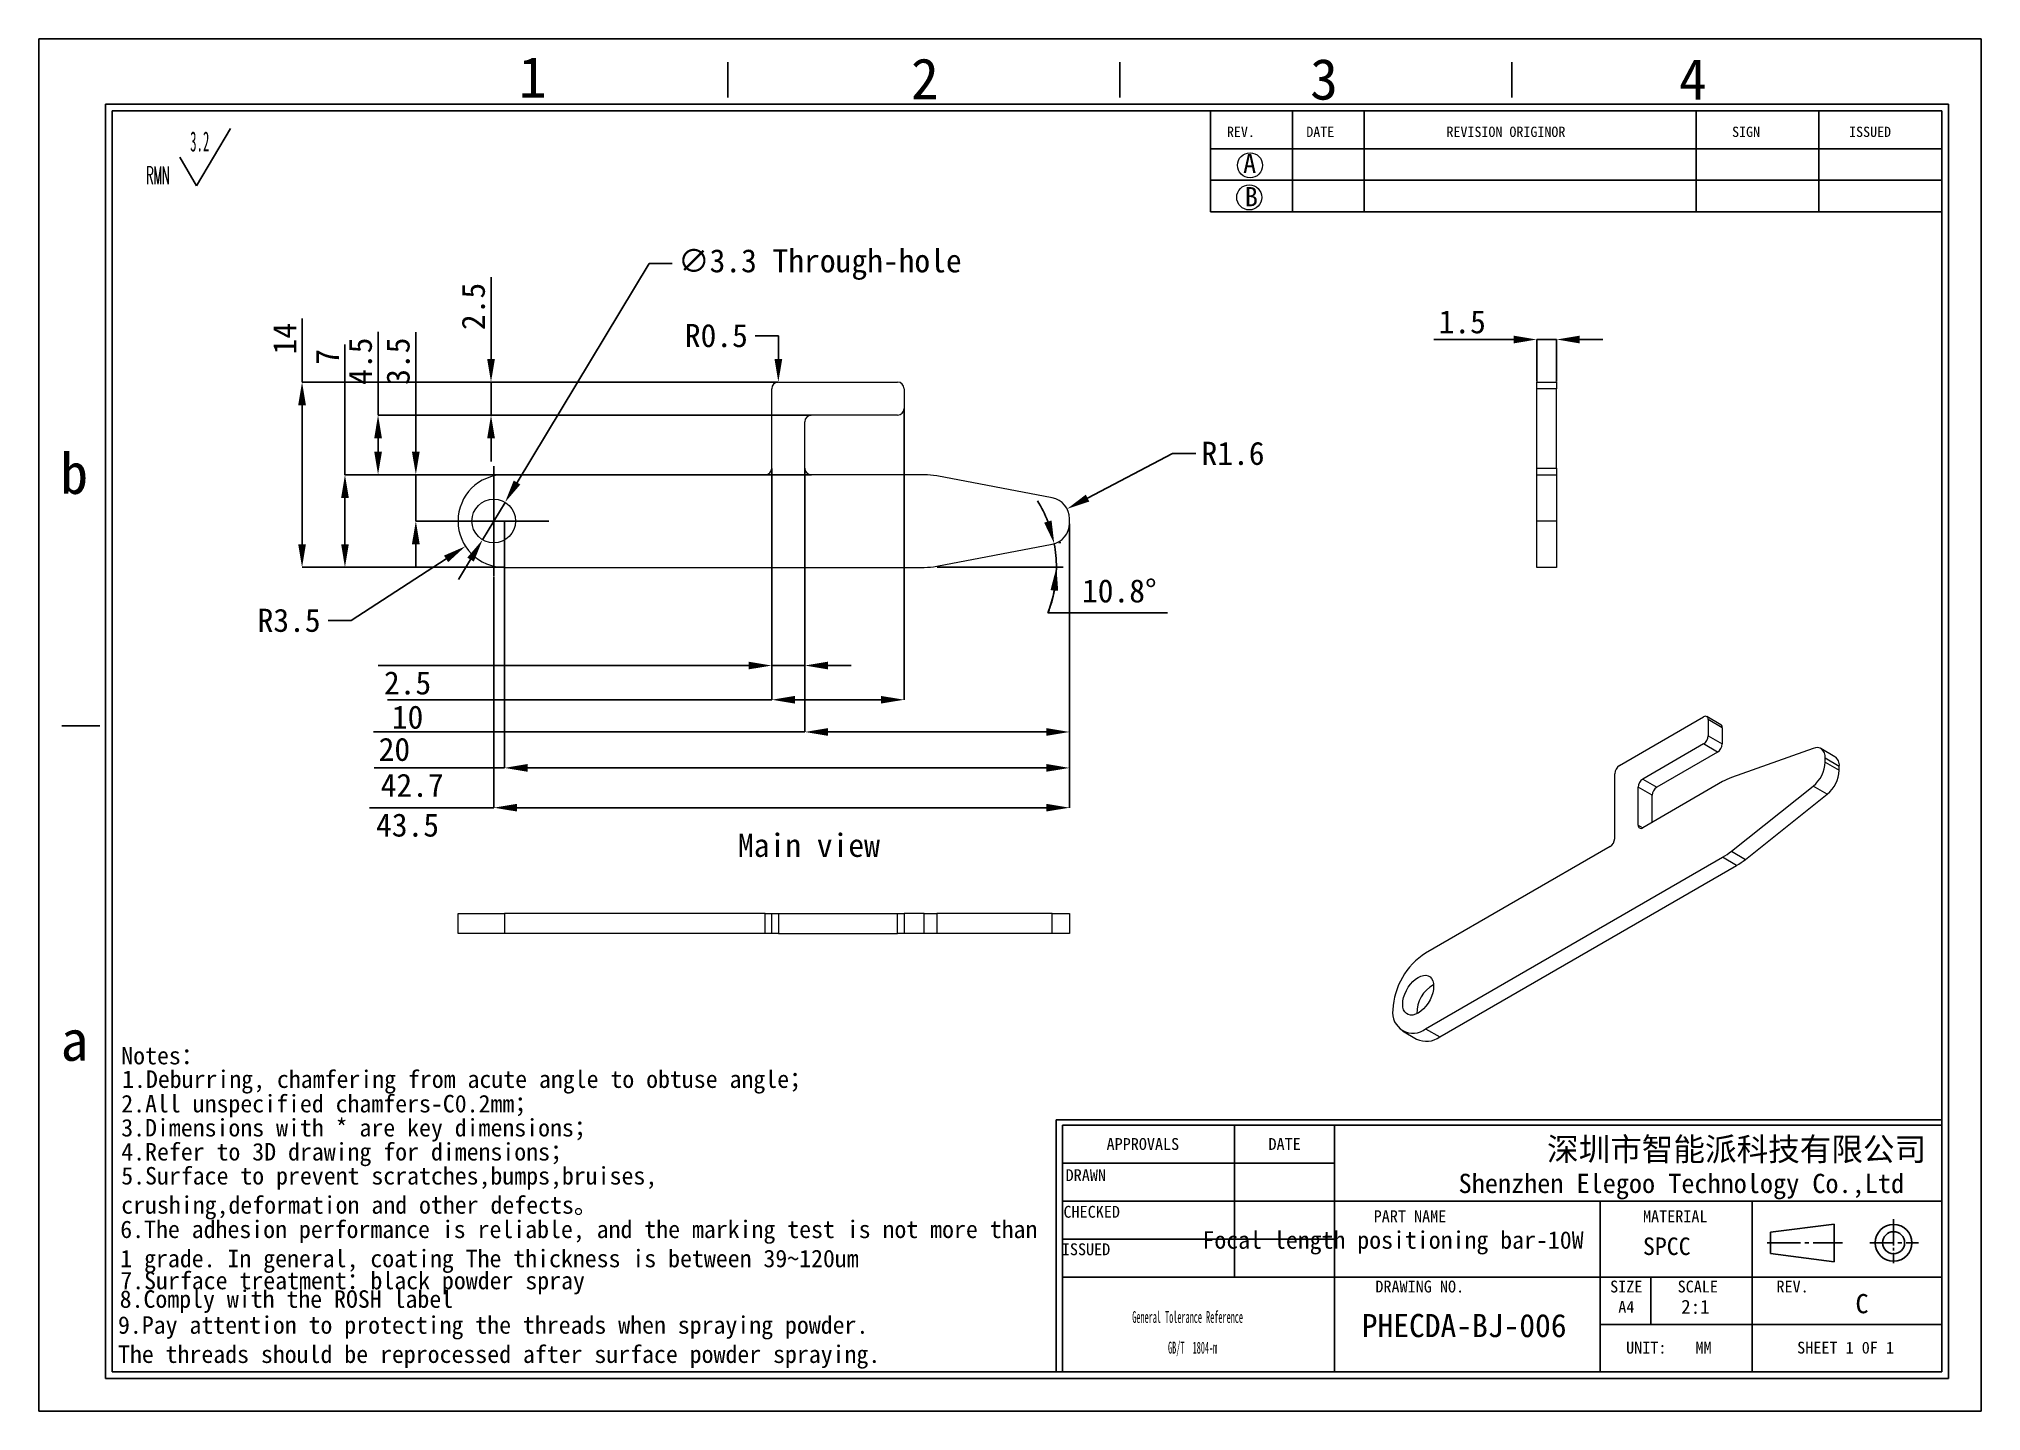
# Model space of a CAD drawing. Header units: millimetres. Extents: x 2 to 295, y 1 to 209.
import ezdxf

# ---------------------------------------------------------------- set-up
doc = ezdxf.new("R2010")
doc.units = ezdxf.units.MM
doc.header["$PDSIZE"] = -1
doc.layers.add('SLD-0', color=179, linetype='Continuous')
doc.layers.add('蓝色线', color=5, linetype='Continuous', lineweight=15)
doc.styles.add('C', font='simfang.ttf')
doc.styles.add('Q', font='simfang.ttf')
doc.styles.add('SLDTEXTSTYLE1', font='TXT', dxfattribs={"width": 0.469, "bigfont": 'bigfont'})
doc.styles.add('SLDTEXTSTYLE2', font='TXT', dxfattribs={"width": 0.469})
doc.styles.add('SLDTEXTSTYLE8', font='TXT', dxfattribs={"width": 0.484})
doc.dimstyles.new('ISO-25', dxfattribs={"dimtxt": 2.5, "dimasz": 2.5, "dimexe": 1.25, "dimexo": 0.625, "dimtad": 1, "dimtxsty": 'Standard', "dimcen": 2.5, "dimadec": 0, "dimazin": 0, "dimtfac": 1, "dimtmove": 0, "dimatfit": 3, "dimfxl": 1, "dimarcsym": 0})
doc.dimstyles.new('SLDDIMSTYLE0', dxfattribs={"dimtxt": 3.5, "dimasz": 3.5, "dimexe": 0, "dimexo": 0.0625, "dimgap": 0.875, "dimtad": 2, "dimlfac": 0.5, "dimrnd": 1e-09, "dimzin": 12, "dimdsep": 46, "dimtxsty": 'SLDTEXTSTYLE2', "dimsah": 1, "dimcen": 0.09, "dimadec": 0, "dimazin": 3, "dimtfac": 1, "dimtofl": 0, "dimtmove": 0, "dimatfit": 3, "dimfxl": 1, "dimfrac": 2, "dimtolj": 1, "dimtzin": 12, "dimarcsym": 0})
doc.dimstyles.new('SLDDIMSTYLE1', dxfattribs={"dimtxt": 3.5, "dimasz": 3.5, "dimexe": 0, "dimexo": 0.0625, "dimgap": 0.875, "dimtad": 2, "dimlfac": 0.5, "dimrnd": 1e-09, "dimzin": 12, "dimdsep": 46, "dimtxsty": 'SLDTEXTSTYLE2', "dimsah": 1, "dimcen": 0.09, "dimadec": 0, "dimazin": 3, "dimtfac": 1, "dimtmove": 0, "dimatfit": 0, "dimfxl": 1, "dimfrac": 2, "dimtolj": 1, "dimtzin": 12, "dimarcsym": 0})
doc.dimstyles.new('SLDDIMSTYLE2', dxfattribs={"dimtxt": 3.5, "dimasz": 3.5, "dimexe": 0, "dimexo": 0.0625, "dimgap": 0.875, "dimtad": 0, "dimtih": 1, "dimtoh": 1, "dimlfac": 0.5, "dimrnd": 1e-09, "dimdsep": 46, "dimtxsty": 'SLDTEXTSTYLE2', "dimsah": 1, "dimcen": 0, "dimadec": 0, "dimazin": 2, "dimtfac": 1, "dimtofl": 0, "dimtmove": 0, "dimatfit": 3, "dimfxl": 1, "dimfrac": 2, "dimtolj": 1, "dimtzin": 12, "dimarcsym": 0})
doc.dimstyles.new('SLDDIMSTYLE3', dxfattribs={"dimtxt": 3.5, "dimasz": 3.5, "dimexe": 0, "dimexo": 0.0625, "dimgap": 0.875, "dimtad": 0, "dimtih": 1, "dimtoh": 1, "dimlfac": 0.5, "dimrnd": 1e-09, "dimzin": 12, "dimdsep": 46, "dimtxsty": 'SLDTEXTSTYLE2', "dimsah": 1, "dimcen": 0, "dimadec": 0, "dimazin": 3, "dimtfac": 1, "dimtmove": 0, "dimatfit": 3, "dimfxl": 1, "dimfrac": 2, "dimtolj": 1, "dimtzin": 12, "dimarcsym": 0})
doc.dimstyles.new('SLDDIMSTYLE5', dxfattribs={"dimtxt": 3.5, "dimasz": 3.5, "dimexe": 0, "dimexo": 0.0625, "dimgap": 0.875, "dimtad": 0, "dimtih": 1, "dimtoh": 1, "dimlfac": 0.5, "dimrnd": 1e-09, "dimzin": 12, "dimdsep": 46, "dimtxsty": 'SLDTEXTSTYLE2', "dimsah": 1, "dimcen": 0, "dimadec": 0, "dimazin": 3, "dimtfac": 1, "dimtofl": 0, "dimtmove": 0, "dimatfit": 3, "dimfxl": 1, "dimfrac": 2, "dimtolj": 1, "dimtzin": 12, "dimarcsym": 0})

# ---------------------------------------------------------------- blocks, each defined once
blk = doc.blocks.new('SW_NOTE_0')
at = {"color": 0, "attachment_point": 1, "style": 'Q'}
for s, insert, char_height, width in [('6.The adhesion performance is reliable, and the marking test is not more than 1 grade. In general, coating The thickness is between 39~120um', (3.04, 0.2), 2.64583, 140.8152), ('9.Pay attention to protecting the threads when spraying powder. \\PThe threads should be reprocessed after surface powder spraying.', (2.7, -14.26), 2.6458, 248.9604)]:
    blk.add_mtext(s, dxfattribs=dict(at, insert=insert, char_height=char_height, width=width))
at = {"layer": 'SLD-0', "color": 0, "attachment_point": 1, "style": 'C'}
for s, insert, char_height in [('Notes：', (3.19, 26.45), 2.646), ('1.Deburring, chamfering from acute angle to obtuse angle；', (3.32, 22.89), 2.6458), ('2.All unspecified chamfers-C0.2mm；', (3.19, 19.19), 2.6458), ('3.{\\fSimSun|b0|i0|c134|p2;Dimensions with * are key dimensions}；', (3.19, 15.55), 2.6458), ('4.Refer to 3D drawing for dimensions；', (3.19, 11.92), 2.6458), ('5.Surface to prevent scratches,bumps,bruises,\\Pcrushing,deformation and other defects。', (3.19, 8.29), 2.6458), ('7.Surface treatment：black powder spray', (3.05, -7.54), 2.6458), ('8.Comply with the ROSH label', (2.95, -10.34), 2.6458)]:
    blk.add_mtext(s, dxfattribs=dict(at, insert=insert, char_height=char_height))
blk = doc.blocks.new('SW_NOTE_1')
at = {"layer": 'SLD-0', "color": 0}
for q in [(12.74, 9.16), (5.08, 4.83)]:
    blk.add_line((7.63, 0.49), q, dxfattribs=at)
at = {"layer": 'SLD-0', "color": 0, "attachment_point": 1}
for s, insert, char_height, style in [('3.2', (6.66, 8.73), 3.032, 'SLDTEXTSTYLE2'), ('{\\Ftxt,bigfont|c134;RMN}', (0, 3.41), 2.6458, 'SLDTEXTSTYLE1')]:
    blk.add_mtext(s, dxfattribs=dict(at, insert=insert, char_height=char_height, style=style))
blk = doc.blocks.new('SW_NOTE_2')
at = {"layer": 'SLD-0', "color": 0, "char_height": 1.7927, "attachment_point": 2, "style": 'SLDTEXTSTYLE8'}
for s, insert in [('General Tolerance Reference', (12.75, 2.31)), ('GB/T  1804-m', (13.51, -2.32))]:
    blk.add_mtext(s, dxfattribs=dict(at, insert=insert))
blk = doc.blocks.new('_D')
at = {"layer": 'Defpoints', "color": 0}
for p in [(113.34, 156.81), (41.37, 128.81), (71.94, 128.81)]:
    blk.add_point(p, dxfattribs=at)
at = {"layer": 'SLD-0', "color": 0, "lineweight": -2}
for p, q in [((41.37, 156.81), (41.37, 166.42)), ((113.28, 156.81), (41.37, 156.81)), ((41.37, 132.31), (41.37, 153.31)), ((71.88, 128.81), (41.37, 128.81))]:
    blk.add_line(p, q, dxfattribs=at)
at = {"layer": 'SLD-0', "color": 0}
for points in [[(40.78, 153.31), (41.95, 153.31), (41.37, 156.81)], [(40.78, 132.31), (41.95, 132.31), (41.37, 128.81)]]:
    blk.add_solid(points, dxfattribs=at)
at = {"layer": 'SLD-0', "color": 0, "insert": (36.99, 163.36), "char_height": 3.5, "attachment_point": 2, "rotation": 90, "style": 'Q'}
blk.add_mtext('\\A1;14', dxfattribs=at)
blk = doc.blocks.new('_D_1')
at = {"layer": 'Defpoints', "color": 0}
for p in [(113.34, 156.81), (69.92, 151.81), (118.34, 151.81)]:
    blk.add_point(p, dxfattribs=at)
at = {"layer": 'SLD-0', "color": 0, "lineweight": -2}
for p, q in [((69.92, 160.31), (69.92, 172.66)), ((113.28, 156.81), (69.92, 156.81)), ((69.92, 151.81), (69.92, 156.81)), ((118.28, 151.81), (69.92, 151.81)), ((69.92, 148.31), (69.92, 144.81))]:
    blk.add_line(p, q, dxfattribs=at)
at = {"layer": 'SLD-0', "color": 0}
for points in [[(69.34, 160.31), (70.51, 160.31), (69.92, 156.81)], [(69.34, 148.31), (70.51, 148.31), (69.92, 151.81)]]:
    blk.add_solid(points, dxfattribs=at)
at = {"layer": 'SLD-0', "color": 0, "insert": (65.49, 168.23), "char_height": 3.5, "attachment_point": 2, "rotation": 90, "style": 'Q'}
blk.add_mtext('\\A1;2.5', dxfattribs=at)
blk = doc.blocks.new('_D_2')
at = {"layer": 'Defpoints', "color": 0}
for p in [(71.94, 142.81), (47.85, 128.81), (71.94, 128.81)]:
    blk.add_point(p, dxfattribs=at)
at = {"layer": 'SLD-0', "color": 0, "lineweight": -2}
for p, q in [((47.85, 142.81), (47.85, 162.46)), ((71.88, 142.81), (47.85, 142.81)), ((47.85, 132.31), (47.85, 139.31)), ((71.88, 128.81), (47.85, 128.81))]:
    blk.add_line(p, q, dxfattribs=at)
at = {"layer": 'SLD-0', "color": 0}
for points in [[(47.27, 139.31), (48.43, 139.31), (47.85, 142.81)], [(47.27, 132.31), (48.43, 132.31), (47.85, 128.81)]]:
    blk.add_solid(points, dxfattribs=at)
at = {"layer": 'SLD-0', "color": 0, "insert": (43.44, 160.62), "char_height": 3.5, "attachment_point": 2, "rotation": 90, "style": 'Q'}
blk.add_mtext('\\A1;7', dxfattribs=at)
blk = doc.blocks.new('_D_3')
at = {"layer": 'Defpoints', "color": 0}
for p in [(58.56, 142.81), (71.94, 142.81), (62.04, 135.81)]:
    blk.add_point(p, dxfattribs=at)
at = {"layer": 'SLD-0', "color": 0, "lineweight": -2}
for p, q in [((58.56, 146.31), (58.56, 164.36)), ((71.88, 142.81), (58.56, 142.81)), ((58.56, 135.81), (58.56, 142.81)), ((61.98, 135.81), (58.56, 135.81)), ((58.56, 132.31), (58.56, 128.81))]:
    blk.add_line(p, q, dxfattribs=at)
at = {"layer": 'SLD-0', "color": 0}
for points in [[(57.97, 146.31), (59.14, 146.31), (58.56, 142.81)], [(57.97, 132.31), (59.14, 132.31), (58.56, 135.81)]]:
    blk.add_solid(points, dxfattribs=at)
at = {"layer": 'SLD-0', "color": 0, "insert": (54.12, 159.96), "char_height": 3.5, "attachment_point": 2, "rotation": 90, "style": 'Q'}
blk.add_mtext('\\A1;3.5', dxfattribs=at)
blk = doc.blocks.new('_D_4')
at = {"layer": 'Defpoints', "color": 0}
for p in [(112.34, 143.81), (117.34, 143.81), (117.34, 113.97)]:
    blk.add_point(p, dxfattribs=at)
at = {"layer": 'SLD-0', "color": 0, "lineweight": -2}
for p, q in [((112.34, 143.74), (112.34, 113.97)), ((117.34, 143.74), (117.34, 113.97)), ((108.84, 113.97), (52.89, 113.97)), ((117.34, 113.97), (112.34, 113.97)), ((120.84, 113.97), (124.34, 113.97))]:
    blk.add_line(p, q, dxfattribs=at)
at = {"layer": 'SLD-0', "color": 0}
for points in [[(108.84, 114.55), (108.84, 113.39), (112.34, 113.97)], [(120.84, 114.55), (120.84, 113.39), (117.34, 113.97)]]:
    blk.add_solid(points, dxfattribs=at)
at = {"layer": 'SLD-0', "color": 0, "insert": (57.31, 113.1), "char_height": 3.5, "attachment_point": 2, "style": 'Q'}
blk.add_mtext('\\A1;2.5', dxfattribs=at)
blk = doc.blocks.new('_D_5')
at = {"layer": 'Defpoints', "color": 0}
for p in [(113.34, 156.81), (113.34, 155.81)]:
    blk.add_point(p, dxfattribs=at)
at = {"layer": 'SLD-0', "color": 0, "lineweight": -2}
for p, q in [((109.85, 163.81), (113.35, 163.81)), ((113.35, 163.81), (113.34, 160.31))]:
    blk.add_line(p, q, dxfattribs=at)
at = {"layer": 'SLD-0', "color": 0}
blk.add_solid([(112.76, 160.31), (113.93, 160.31), (113.34, 156.81)], dxfattribs=at)
at = {"layer": 'SLD-0', "color": 0, "insert": (99.21, 165.59), "char_height": 3.5, "attachment_point": 1, "style": 'Q'}
blk.add_mtext('\\A1;R0.5', dxfattribs=at)
blk = doc.blocks.new('_D_6')
at = {"layer": 'Defpoints', "color": 0}
for p in [(118.34, 151.81), (52.85, 142.81), (118.34, 142.81)]:
    blk.add_point(p, dxfattribs=at)
at = {"layer": 'SLD-0', "color": 0, "lineweight": -2}
for p, q in [((52.85, 151.81), (52.85, 164.42)), ((118.28, 151.81), (52.85, 151.81)), ((52.85, 146.31), (52.85, 148.31)), ((118.28, 142.81), (52.85, 142.81))]:
    blk.add_line(p, q, dxfattribs=at)
at = {"layer": 'SLD-0', "color": 0}
for points in [[(52.27, 148.31), (53.44, 148.31), (52.85, 151.81)], [(52.27, 146.31), (53.44, 146.31), (52.85, 142.81)]]:
    blk.add_solid(points, dxfattribs=at)
at = {"layer": 'SLD-0', "color": 0, "insert": (48.42, 159.96), "char_height": 3.5, "attachment_point": 2, "rotation": 90, "style": 'Q'}
blk.add_mtext('\\A1;4.5', dxfattribs=at)
blk = doc.blocks.new('_D_7')
at = {"layer": 'Defpoints', "color": 0}
for p in [(117.34, 143.81), (157.34, 135.45), (157.34, 103.93)]:
    blk.add_point(p, dxfattribs=at)
at = {"layer": 'SLD-0', "color": 0, "lineweight": -2}
for p, q in [((117.34, 143.74), (117.34, 103.93)), ((157.34, 135.39), (157.34, 103.93)), ((117.34, 103.93), (52.14, 103.93)), ((153.84, 103.93), (120.84, 103.93))]:
    blk.add_line(p, q, dxfattribs=at)
at = {"layer": 'SLD-0', "color": 0}
for points in [[(120.84, 104.51), (120.84, 103.35), (117.34, 103.93)], [(153.84, 104.51), (153.84, 103.35), (157.34, 103.93)]]:
    blk.add_solid(points, dxfattribs=at)
at = {"layer": 'SLD-0', "color": 0, "insert": (55.32, 103.06), "char_height": 3.5, "attachment_point": 2, "style": 'Q'}
blk.add_mtext('\\A1;20', dxfattribs=at)
blk = doc.blocks.new('_D_8')
at = {"layer": 'Defpoints', "color": 0}
for p in [(72.04, 138.63), (68.64, 132.98)]:
    blk.add_point(p, dxfattribs=at)
at = {"layer": '蓝色线', "color": 0, "lineweight": -2}
for p, q in [((93.81, 174.74), (73.85, 141.63)), ((97.31, 174.74), (93.81, 174.74)), ((68.64, 132.98), (72.04, 138.63)), ((66.83, 129.98), (65.02, 126.99))]:
    blk.add_line(p, q, dxfattribs=at)
at = {"layer": '蓝色线', "color": 0}
for points in [[(73.35, 141.93), (74.35, 141.33), (72.04, 138.63)], [(66.33, 130.28), (67.33, 129.68), (68.64, 132.98)]]:
    blk.add_solid(points, dxfattribs=at)
at = {"layer": '蓝色线', "color": 0, "insert": (98.19, 176.89), "char_height": 3.5, "attachment_point": 1, "style": 'Q'}
blk.add_mtext('\\A1;∅3.3 Through-hole', dxfattribs=at)
blk = doc.blocks.new('_D_9')
at = {"layer": 'Defpoints', "color": 0}
for p in [(132.34, 152.81), (112.34, 143.81), (132.34, 108.8)]:
    blk.add_point(p, dxfattribs=at)
at = {"layer": 'SLD-0', "color": 0, "lineweight": -2}
for p, q in [((132.34, 152.74), (132.34, 108.8)), ((112.34, 143.74), (112.34, 108.8)), ((112.34, 108.8), (54.3, 108.8)), ((128.84, 108.8), (115.84, 108.8))]:
    blk.add_line(p, q, dxfattribs=at)
at = {"layer": 'SLD-0', "color": 0}
for points in [[(115.84, 109.38), (115.84, 108.22), (112.34, 108.8)], [(128.84, 109.38), (128.84, 108.22), (132.34, 108.8)]]:
    blk.add_solid(points, dxfattribs=at)
at = {"layer": 'SLD-0', "color": 0, "insert": (57.31, 107.93), "char_height": 3.5, "attachment_point": 2, "style": 'Q'}
blk.add_mtext('\\A1;10', dxfattribs=at)
blk = doc.blocks.new('_D_11')
at = {"layer": 'Defpoints', "color": 0}
for p in [(154.14, 136.16), (156.97, 137.64)]:
    blk.add_point(p, dxfattribs=at)
at = {"layer": 'SLD-0', "color": 0, "lineweight": -2}
for p, q in [((172.91, 146.01), (160.07, 139.27)), ((176.41, 146.01), (172.91, 146.01))]:
    blk.add_line(p, q, dxfattribs=at)
at = {"layer": 'SLD-0', "color": 0}
blk.add_solid([(159.8, 139.79), (160.34, 138.75), (156.97, 137.64)], dxfattribs=at)
at = {"layer": 'SLD-0', "color": 0, "insert": (177.29, 147.79), "char_height": 3.5, "attachment_point": 1, "style": 'Q'}
blk.add_mtext('\\A1;R1.6', dxfattribs=at)
blk = doc.blocks.new('_D_12')
at = {"layer": 'Defpoints', "color": 0}
for p in [(157.34, 135.45), (70.34, 127.51), (157.34, 92.49)]:
    blk.add_point(p, dxfattribs=at)
at = {"layer": '蓝色线', "color": 0, "lineweight": -2}
for p, q in [((157.34, 135.39), (157.34, 92.49)), ((70.34, 127.44), (70.34, 92.49)), ((70.34, 92.49), (51.57, 92.49)), ((153.84, 92.49), (73.84, 92.49))]:
    blk.add_line(p, q, dxfattribs=at)
at = {"layer": '蓝色线', "color": 0}
for points in [[(73.84, 93.07), (73.84, 91.91), (70.34, 92.49)], [(153.84, 93.07), (153.84, 91.91), (157.34, 92.49)]]:
    blk.add_solid(points, dxfattribs=at)
at = {"layer": '蓝色线', "color": 0, "insert": (57.31, 91.62), "char_height": 3.5, "attachment_point": 2, "style": 'Q'}
blk.add_mtext('\\A1;43.5', dxfattribs=at)
blk = doc.blocks.new('_D_13')
at = {"layer": 'Defpoints', "color": 0}
for p in [(71.94, 135.81), (66.07, 132)]:
    blk.add_point(p, dxfattribs=at)
at = {"layer": '蓝色线', "color": 0, "lineweight": -2}
for p, q in [((48.79, 120.78), (63.13, 130.09)), ((45.29, 120.78), (48.79, 120.78))]:
    blk.add_line(p, q, dxfattribs=at)
at = {"layer": '蓝色线', "color": 0}
blk.add_solid([(62.81, 130.58), (63.45, 129.6), (66.07, 132)], dxfattribs=at)
at = {"layer": '蓝色线', "color": 0, "insert": (34.65, 122.56), "char_height": 3.5, "attachment_point": 1, "style": 'Q'}
blk.add_mtext('\\A1;R3.5', dxfattribs=at)
blk = doc.blocks.new('_D_14')
at = {"layer": 'Defpoints', "color": 0}
for p in [(71.94, 135.81), (157.34, 135.45), (157.34, 98.5)]:
    blk.add_point(p, dxfattribs=at)
at = {"layer": 'SLD-0', "color": 0, "lineweight": -2}
for p, q in [((71.94, 135.74), (71.94, 98.5)), ((157.34, 135.39), (157.34, 98.5)), ((71.94, 98.5), (52.25, 98.5)), ((153.84, 98.5), (75.44, 98.5))]:
    blk.add_line(p, q, dxfattribs=at)
at = {"layer": 'SLD-0', "color": 0}
for points in [[(75.44, 99.09), (75.44, 97.92), (71.94, 98.5)], [(153.84, 99.09), (153.84, 97.92), (157.34, 98.5)]]:
    blk.add_solid(points, dxfattribs=at)
at = {"layer": 'SLD-0', "color": 0, "insert": (58.01, 97.63), "char_height": 3.5, "attachment_point": 2, "style": 'Q'}
blk.add_mtext('\\A1;42.7', dxfattribs=at)
blk = doc.blocks.new('SW_CENTERMARKSYMBOL_0')
at = {"layer": 'SLD-0', "color": 0}
for p, q in [((0, 5), (0, 8.3)), ((0, 0), (0, 5)), ((-5, 0), (-8.3, 0)), ((0, 0), (-5, 0)), ((0, 0), (0, -5)), ((0, 0), (5, 0)), ((5, 0), (8.3, 0)), ((0, -5), (0, -8.3))]:
    blk.add_line(p, q, dxfattribs=at)
blk = doc.blocks.new('_D_15')
at = {"layer": 'Defpoints', "color": 0}
for p in [(230.95, 163.24), (227.95, 156.81), (230.95, 156.81)]:
    blk.add_point(p, dxfattribs=at)
at = {"layer": 'SLD-0', "color": 0, "lineweight": -2}
for p, q in [((224.45, 163.24), (212.42, 163.24)), ((227.95, 156.87), (227.95, 163.24)), ((230.95, 163.24), (227.95, 163.24)), ((230.95, 156.87), (230.95, 163.24)), ((234.45, 163.24), (237.95, 163.24))]:
    blk.add_line(p, q, dxfattribs=at)
at = {"layer": 'SLD-0', "color": 0}
for points in [[(224.45, 163.82), (224.45, 162.65), (227.95, 163.24)], [(234.45, 163.82), (234.45, 162.65), (230.95, 163.24)]]:
    blk.add_solid(points, dxfattribs=at)
at = {"layer": 'SLD-0', "color": 0, "insert": (216.69, 167.67), "char_height": 3.5, "attachment_point": 2, "style": 'Q'}
blk.add_mtext('\\A1;1.5', dxfattribs=at)
blk = doc.blocks.new('*D21')
at = {"color": 0, "lineweight": -2}
for p, q in [((155.72, 132.5), (156.02, 132.55)), ((137.34, 128.81), (156.37, 128.81)), ((154.09, 121.93), (172.15, 121.93))]:
    blk.add_line(p, q, dxfattribs=at)
for start, end in [(21.3354, 31.8866), (0, 10.7843), (338.8069, 0), (338.8977, 349.4489)]:
    blk.add_arc((136.34, 128.81), 19.03, start, end, dxfattribs=at)
at = {"color": 0}
for points in [[(154.63, 135.89), (153.51, 135.57), (155.04, 132.37)], [(154.47, 125.37), (155.63, 125.27), (155.37, 128.81)]]:
    blk.add_solid(points, dxfattribs=at)
at = {"layer": 'Defpoints', "color": 0}
for p in [(154.74, 132.31), (155.22, 131.19), (71.94, 128.81), (135.4, 128.81), (137.27, 128.98)]:
    blk.add_point(p, dxfattribs=at)
at = {"color": 0, "insert": (164.87, 125.23), "char_height": 3.5, "attachment_point": 5, "style": 'Q'}
blk.add_mtext('10.8°', dxfattribs=at)

msp = doc.modelspace()

# ---------------------------------------------------------------- linework, layer by layer
at = {"color": 7, "linetype": 'Continuous', "lineweight": 15}
for p, q in [((112.34, 143.806), (112.34, 155.806)), ((113.34, 156.806), (131.34, 156.806)), ((132.34, 155.806), (132.34, 152.806)), ((227.953, 156.806), (230.953, 156.806)), ((227.953, 155.806), (227.953, 156.806)), ((230.953, 155.806), (227.953, 155.806)), ((227.953, 143.806), (227.953, 155.806)), ((230.953, 156.806), (230.953, 155.806)), ((230.953, 143.806), (230.953, 155.806)), ((117.34, 143.806), (117.34, 150.806)), ((131.34, 151.806), (118.34, 151.806)), ((111.34, 142.806), (71.94, 142.806)), ((135.396, 142.806), (118.34, 142.806)), ((154.739, 139.302), (137.267, 142.63)), ((227.953, 143.806), (230.953, 143.806)), ((227.953, 142.806), (227.953, 143.806)), ((227.953, 142.806), (230.953, 142.806)), ((227.953, 135.806), (227.953, 142.806)), ((230.953, 143.806), (230.953, 142.806)), ((230.953, 142.806), (230.953, 135.806)), ((157.34, 135.454), (157.34, 136.158)), ((227.953, 128.806), (227.953, 135.806)), ((230.953, 135.806), (227.953, 135.806)), ((230.953, 135.806), (230.953, 128.806)), ((137.267, 128.983), (154.739, 132.311)), ((71.94, 128.806), (135.396, 128.806)), ((230.953, 128.806), (227.953, 128.806)), ((240.437, 98.851), (253.164, 106.199)), ((255.786, 105.023), (253.664, 106.248)), ((253.872, 105.79), (253.872, 103.341)), ((255.993, 104.566), (253.872, 105.79)), ((253.872, 103.341), (255.993, 102.116)), ((255.993, 104.566), (255.993, 102.116)), ((253.164, 102.116), (243.972, 96.809)), ((255.286, 100.891), (246.093, 95.585)), ((255.286, 100.891), (253.164, 102.116)), ((269.71, 101.457), (257.356, 97.042)), ((273.008, 100.192), (270.886, 101.417)), ((271.549, 99.377), (271.549, 99.952)), ((273.671, 98.727), (271.549, 99.952)), ((239.729, 87.828), (239.729, 97.626)), ((271.549, 99.377), (273.671, 98.152)), ((273.671, 98.152), (273.671, 98.727)), ((243.265, 89.869), (243.265, 95.584)), ((245.386, 94.36), (243.265, 95.584)), ((243.972, 96.809), (246.093, 95.585)), ((256.033, 96.423), (243.972, 89.46)), ((245.386, 90.277), (245.386, 94.36)), ((257.356, 85.899), (269.71, 95.748)), ((259.477, 84.675), (271.831, 94.524)), ((271.831, 94.524), (269.71, 95.748)), ((239.022, 86.603), (211.162, 70.52)), ((257.356, 85.899), (259.477, 84.675)), ((211.162, 59.088), (256.033, 84.991)), ((213.284, 57.863), (258.154, 83.767)), ((258.154, 83.767), (256.033, 84.991)), ((64.94, 73.482), (64.94, 76.482)), ((64.94, 76.482), (71.94, 76.482)), ((71.94, 76.482), (71.94, 73.482)), ((111.34, 76.482), (71.94, 76.482)), ((111.34, 73.482), (111.34, 76.482)), ((111.34, 76.482), (112.34, 76.482)), ((112.34, 73.482), (112.34, 76.482)), ((112.34, 76.482), (113.34, 76.482)), ((113.34, 76.482), (113.34, 73.482)), ((113.34, 76.482), (131.34, 76.482)), ((131.34, 73.482), (131.34, 76.482)), ((131.34, 76.482), (132.34, 76.482)), ((132.34, 76.482), (132.34, 73.482)), ((135.396, 76.482), (132.34, 76.482)), ((135.396, 73.482), (135.396, 76.482)), ((135.396, 76.482), (137.267, 76.482)), ((137.267, 76.482), (137.267, 73.482)), ((154.739, 76.482), (137.267, 76.482)), ((154.739, 73.482), (154.739, 76.482)), ((154.739, 76.482), (157.34, 76.482)), ((157.34, 76.482), (157.34, 73.482)), ((71.94, 73.482), (64.94, 73.482)), ((111.34, 73.482), (71.94, 73.482)), ((112.34, 73.482), (111.34, 73.482)), ((113.34, 73.482), (112.34, 73.482)), ((113.34, 73.482), (131.34, 73.482)), ((132.34, 73.482), (131.34, 73.482)), ((135.396, 73.482), (132.34, 73.482)), ((137.267, 73.482), (135.396, 73.482)), ((154.739, 73.482), (137.267, 73.482)), ((157.34, 73.482), (154.739, 73.482)), ((207.663, 58.742), (209.784, 57.517)), ((211.162, 59.088), (213.284, 57.863))]:
    msp.add_line(p, q, dxfattribs=at)
at = {"color": 1, "linetype": 'Continuous', "lineweight": 15}
msp.add_line((243.265, 89.869), (243.972, 89.46), dxfattribs=at)
at = {"color": 7, "linetype": 'Continuous', "lineweight": 15, "flags": 128}
for points in [[(271.549, 99.952), (271.516, 100.382), (271.415, 100.76), (271.252, 101.075), (271.03, 101.318), (270.756, 101.481), (270.438, 101.56), (270.086, 101.552), (269.71, 101.457)], [(207.697, 62.804), (207.733, 63.292), (207.838, 63.807), (208.01, 64.331), (208.243, 64.851), (208.531, 65.349), (208.864, 65.811), (209.233, 66.222), (209.626, 66.57), (210.031, 66.845), (210.436, 67.038), (210.829, 67.144), (211.198, 67.158), (211.531, 67.081), (211.818, 66.915), (212.052, 66.665), (212.224, 66.338), (212.329, 65.945), (212.364, 65.498), (212.329, 65.009), (212.224, 64.495), (212.052, 63.97), (211.818, 63.451), (211.531, 62.952), (211.198, 62.491), (210.829, 62.079), (210.436, 61.731), (210.031, 61.456), (209.626, 61.263), (209.233, 61.158), (208.864, 61.144), (208.531, 61.221), (208.243, 61.387), (208.01, 61.637), (207.838, 61.963), (207.733, 62.356), (207.697, 62.804)]]:
    msp.add_lwpolyline(points, dxfattribs=at)
at = {"color": 7, "linetype": 'Continuous', "lineweight": 15}
msp.add_circle((70.34, 135.806), 3.3, dxfattribs=at)
for centre, radius, start, end in [((113.34, 155.806), 1, 90, 180), ((131.34, 155.806), 1, 0, 90), ((131.34, 152.806), 1, 270, 0), ((118.34, 150.806), 1, 90, 180), ((71.94, 135.806), 7, 90, 180), ((111.34, 143.806), 1, 270, 0), ((118.34, 143.806), 1, 180, 270), ((135.396, 132.806), 10, 79.2157, 90), ((154.14, 136.158), 3.2, 0, 79.2157), ((71.94, 135.806), 7, 180, 270), ((154.14, 135.454), 3.2, 280.7843, 0), ((135.396, 138.806), 10, 270, 280.7843), ((253.44, 105.86), 0.437, 350.78596, 129.20329), ((252.336, 103.41), 1.537, 302.60548, 357.39452), ((255.503, 104.62), 0.493, 353.70115, 54.98667), ((254.458, 102.186), 1.537, 302.60548, 357.39452), ((272.068, 98.885), 1.61, 354.38903, 54.29879), ((241.265, 97.556), 1.537, 122.60548, 177.39452), ((260.128, 89.4), 8.129, 109.93768, 120.24877), ((266.548, 99.632), 5.008, 309.1554, 357.0835), ((268.669, 98.407), 5.008, 309.1554, 357.0835), ((244.8, 95.515), 1.537, 122.60548, 177.39452), ((246.922, 94.29), 1.537, 122.60548, 177.39452), ((243.696, 89.799), 0.437, 170.78596, 309.20329), ((238.194, 87.898), 1.537, 302.60548, 357.39452), ((250.619, 94.297), 10.766, 300.1872, 308.73528), ((252.741, 93.072), 10.766, 300.1872, 308.73528), ((216.929, 61.475), 10.727, 122.52015, 177.47985), ((214.71, 61.45), 4.883, 118.82275, 181.18262), ((209.24, 61.474), 3.064, 171.13638, 308.85287), ((211.248, 60.58), 3.395, 244.45706, 306.8534)]:
    msp.add_arc(centre, radius, start, end, dxfattribs=at)
at = {"layer": 'SLD-0'}
for p, q in [((1.591, 208.674), (295.107, 208.674)), ((1.591, 1.294), (1.591, 208.674)), ((295.107, 208.674), (295.107, 1.294)), ((12.675, 7.219), (12.675, 197.811)), ((12.675, 197.811), (289.181, 197.811)), ((252.017, 197.811), (252.017, 182.514)), ((270.599, 197.811), (270.599, 182.514)), ((289.181, 197.811), (289.181, 7.219)), ((289.181, 7.219), (12.675, 7.219)), ((295.107, 1.294), (1.591, 1.294))]:
    msp.add_line(p, q, dxfattribs=at)
at = {"layer": 'SLD-0', "color": 6, "linetype": 'Continuous'}
for p, q in [((105.701, 199.786), (105.701, 205.169)), ((164.952, 199.786), (164.952, 205.169)), ((224.204, 199.786), (224.204, 205.169)), ((11.687, 6.231), (11.687, 198.799)), ((11.687, 198.799), (290.169, 198.799)), ((290.169, 198.799), (290.169, 6.231)), ((10.805, 104.853), (5.068, 104.853)), ((290.169, 6.231), (11.687, 6.231))]:
    msp.add_line(p, q, dxfattribs=at)
at = {"layer": 'SLD-0', "color": 179, "linetype": 'Continuous'}
for p, q in [((178.659, 197.811), (178.659, 182.514)), ((191.05, 197.811), (191.05, 182.514)), ((201.886, 197.811), (201.886, 182.514)), ((178.659, 192.074), (289.181, 192.074)), ((178.659, 187.294), (289.181, 187.294)), ((178.659, 182.514), (289.181, 182.514)), ((289.181, 45.329), (155.33, 45.329)), ((155.33, 45.329), (155.33, 7.219)), ((289.181, 44.506), (156.286, 44.506)), ((156.286, 44.506), (156.286, 7.219)), ((182.281, 44.506), (182.281, 21.56)), ((197.398, 44.506), (197.398, 7.219)), ((197.398, 38.77), (156.286, 38.77)), ((289.181, 33.033), (156.286, 33.033)), ((237.553, 33.033), (237.553, 7.219)), ((260.499, 7.219), (260.499, 33.033)), ((263.255, 28.354), (272.888, 29.538)), ((272.888, 23.846), (272.888, 29.538)), ((281.869, 26.35), (281.869, 30.316)), ((197.398, 27.297), (156.286, 27.297)), ((262.786, 26.733), (267.83, 26.733)), ((263.255, 25.106), (263.255, 28.354)), ((268.461, 26.733), (269.091, 26.733)), ((269.722, 26.733), (274.136, 26.733)), ((281.869, 26.733), (278.268, 26.733)), ((282.5, 26.733), (283.13, 26.733)), ((283.761, 26.733), (285.653, 26.733)), ((263.255, 25.106), (272.888, 23.846)), ((281.869, 25.966), (281.869, 25.583)), ((281.869, 25.2), (281.869, 23.667)), ((289.181, 21.56), (156.286, 21.56)), ((245.202, 21.56), (245.202, 14.39)), ((237.553, 14.39), (289.181, 14.39))]:
    msp.add_line(p, q, dxfattribs=at)
at = {"layer": 'SLD-0', "lineweight": 0}
for centre in [(184.622, 189.564), (184.499, 184.715)]:
    msp.add_circle(centre, 1.894, dxfattribs=at)
at = {"layer": 'SLD-0', "color": 179, "linetype": 'Continuous'}
for radius in [2.771, 1.669]:
    msp.add_circle((281.869, 26.733), radius, dxfattribs=at)

# ---------------------------------------------------------------- block references
at = {"layer": 'SLD-0'}
for name, p in [('SW_NOTE_1', (17.795, 185.957)), ('SW_CENTERMARKSYMBOL_0', (70.34, 135.806))]:
    msp.add_blockref(name, p, dxfattribs=at)
at = {"layer": 'SLD-0', "color": 5}
msp.add_blockref('SW_NOTE_0', (10.853, 29.897), dxfattribs=at)
at = {"layer": 'SLD-0', "color": 179}
msp.add_blockref('SW_NOTE_2', (162.438, 14.111), dxfattribs=at)

# ---------------------------------------------------------------- texts
at = {"layer": 'SLD-0', "style": 'Q'}
for s, insert, char_height, attachment_point in [('1', (74.111, 205.971), 6.172, 1), ('2', (133.388, 205.728), 6.172, 1), ('3', (193.707, 205.666), 6.172, 1), ('4', (249.441, 205.659), 6.172, 1), ('A', (183.578, 191.286), 2.903, 1), ('B', (183.832, 186.271), 2.903, 1), ('b', (4.835, 146.092), 6.172, 1), ('Main view', (107.25, 88.556), 3.5, 1), ('a', (4.88, 60.423), 6.172, 1), ('深圳市智能派科技有限公司', (258.152, 42.634), 3.5, 2), ('Focal length positioning bar-10W', (206.231, 28.481), 2.64583, 2), ('SPCC', (247.598, 27.537), 2.6458, 2), ('C', (276.114, 18.995), 2.91, 1), ('PHECDA-BJ-006', (201.504, 15.979), 3.5, 1)]:
    msp.add_mtext(s, dxfattribs=dict(at, insert=insert, char_height=char_height, attachment_point=attachment_point))
at = {"layer": 'SLD-0', "color": 179, "style": 'Q'}
for s, insert, char_height, attachment_point in [('REV.', (181.129, 195.4), 1.5536, 1), ('DATE', (193.126, 195.4), 1.5536, 1), ('REVISION ORIGINOR', (214.308, 195.4), 1.55363, 1), ('SIGN', (257.466, 195.4), 1.5536, 1), ('ISSUED', (275.148, 195.4), 1.5536, 1), ('APPROVALS', (168.427, 42.563), 1.7927, 2), ('DATE', (189.85, 42.563), 1.7927, 2), ('DRAWN', (159.804, 37.853), 1.7927, 2), ('Shenzhen Elegoo Technology Co.,Ltd', (249.798, 37.165), 2.91042, 2), ('CHECKED', (160.696, 32.315), 1.7927, 2), ('PART NAME', (208.794, 31.645), 1.7927, 2), ('MATERIAL', (248.88, 31.645), 1.7927, 2), ('ISSUED', (159.837, 26.654), 1.7927, 2), ('DRAWING NO.', (210.268, 21.022), 1.79265, 2), ('SIZE', (241.479, 21.022), 1.7927, 2), ('SCALE', (252.289, 21.022), 1.7927, 2), ('REV.', (266.61, 21.022), 1.7927, 2), ('A4', (241.49, 17.953), 1.7927, 2), ('2:1', (251.93, 18.121), 2.1167, 2), ('UNIT:', (244.499, 11.791), 1.7927, 2), ('MM', (253.161, 11.791), 1.7927, 2), ('SHEET 1 0F 1', (274.62, 11.791), 1.79265, 2)]:
    msp.add_mtext(s, dxfattribs=dict(at, insert=insert, char_height=char_height, attachment_point=attachment_point))

# ---------------------------------------------------------------- dimensions: what is measured, and where the dimension line sits
dim = msp.add_angular_dim_2l(base=(155.223, 131.188), line1=((71.94, 128.806), (135.396, 128.806)), line2=((137.267, 128.983), (154.739, 132.311)), text='10.8°', dimstyle='ISO-25', override={"dimtxt": 3.5, "dimasz": 3.5, "dimexe": 1, "dimexo": 1, "dimgap": 1.52, "dimtih": 1, "dimtoh": 1, "dimlfac": 0.5, "dimzin": 0, "dimtxsty": 'Q', "dimadec": 1, "dimtzin": 0})
dim.commit()
dim.dimension.update_dxf_attribs({"geometry": '*D21', "text_midpoint": (164.866, 125.226)})
at = {"layer": 'SLD-0'}
for base, p1, p2, angle, dimstyle, picture, middle in [((69.924, 151.806), (113.34, 156.806), (118.34, 151.806), 90, 'SLDDIMSTYLE1', '_D_1', (69.924, 168.231)), ((41.367, 128.806), (113.34, 156.806), (71.94, 128.806), 90, 'SLDDIMSTYLE0', '_D', (41.367, 163.361)), ((52.854, 142.806), (118.34, 151.806), (118.34, 142.806), 90, 'SLDDIMSTYLE0', '_D_6', (52.854, 159.96)), ((47.851, 128.806), (71.94, 142.806), (71.94, 128.806), 90, 'SLDDIMSTYLE0', '_D_2', (47.851, 160.615)), ((58.556, 142.806), (62.04, 135.806), (71.94, 142.806), 90, 'SLDDIMSTYLE1', '_D_3', (58.556, 159.96)), ((157.34, 98.505), (71.94, 135.806), (157.34, 135.454), 0, 'SLDDIMSTYLE0', '_D_14', (58.009, 98.505))]:
    dim = msp.add_linear_dim(base=base, p1=p1, p2=p2, angle=angle, dimstyle=dimstyle, override={"dimtxsty": 'Q'}, dxfattribs=at)
    dim.commit()
    dim.dimension.update_dxf_attribs({"geometry": picture, "text_midpoint": middle, "dimtype": 160})
for base, p1, p2, dimstyle, picture, middle in [((230.953, 163.236), (227.953, 156.806), (230.953, 156.806), 'SLDDIMSTYLE1', '_D_15', (216.688, 163.236)), ((132.34, 108.8), (112.34, 143.806), (132.34, 152.806), 'SLDDIMSTYLE0', '_D_9', (57.311, 108.8)), ((157.34, 103.93), (117.34, 143.806), (157.34, 135.454), 'SLDDIMSTYLE0', '_D_7', (55.315, 103.93)), ((117.34, 113.97), (112.34, 143.806), (117.34, 143.806), 'SLDDIMSTYLE1', '_D_4', (57.311, 113.97))]:
    dim = msp.add_linear_dim(base=base, p1=p1, p2=p2, dimstyle=dimstyle, override={"dimtxsty": 'Q'}, dxfattribs=at)
    dim.commit()
    dim.dimension.update_dxf_attribs({"geometry": picture, "text_midpoint": middle, "dimtype": 160})
dim = msp.add_radius_dim(center=(113.34, 155.806), mpoint=(113.341, 156.806), dimstyle='SLDDIMSTYLE2', override={"dimtxsty": 'Q'}, dxfattribs=at)
dim.commit()
dim.dimension.update_dxf_attribs({"geometry": '_D_5', "text_midpoint": (104.093, 163.806)})
dim = msp.add_radius_dim(center=(154.14, 136.158), mpoint=(156.974, 137.645), dimstyle='SLDDIMSTYLE5', override={"dimtxsty": 'Q'}, dxfattribs=at)
dim.commit()
dim.dimension.update_dxf_attribs({"geometry": '_D_11', "text_midpoint": (182.198, 146.006), "dimtype": 164})
at = {"layer": '蓝色线'}
dim = msp.add_diameter_dim_2p(p1=(68.636, 132.98), p2=(72.044, 138.632), text='<> Through-hole', dimstyle='SLDDIMSTYLE3', override={"dimtxsty": 'Q'}, dxfattribs=at)
dim.commit()
dim.dimension.update_dxf_attribs({"geometry": '_D_8', "text_midpoint": (120.092, 174.739), "dimtype": 163})
dim = msp.add_radius_dim(center=(71.94, 135.806), mpoint=(66.068, 131.996), dimstyle='SLDDIMSTYLE5', override={"dimtxsty": 'Q'}, dxfattribs=at)
dim.commit()
dim.dimension.update_dxf_attribs({"geometry": '_D_13', "text_midpoint": (39.531, 120.781), "dimtype": 164})
dim = msp.add_linear_dim(base=(157.34, 92.491), p1=(70.34, 127.506), p2=(157.34, 135.454), dimstyle='SLDDIMSTYLE0', override={"dimtxsty": 'Q'}, dxfattribs=at)
dim.commit()
dim.dimension.update_dxf_attribs({"geometry": '_D_12', "text_midpoint": (57.311, 92.491), "dimtype": 160})

doc.saveas('drawing.dxf')
